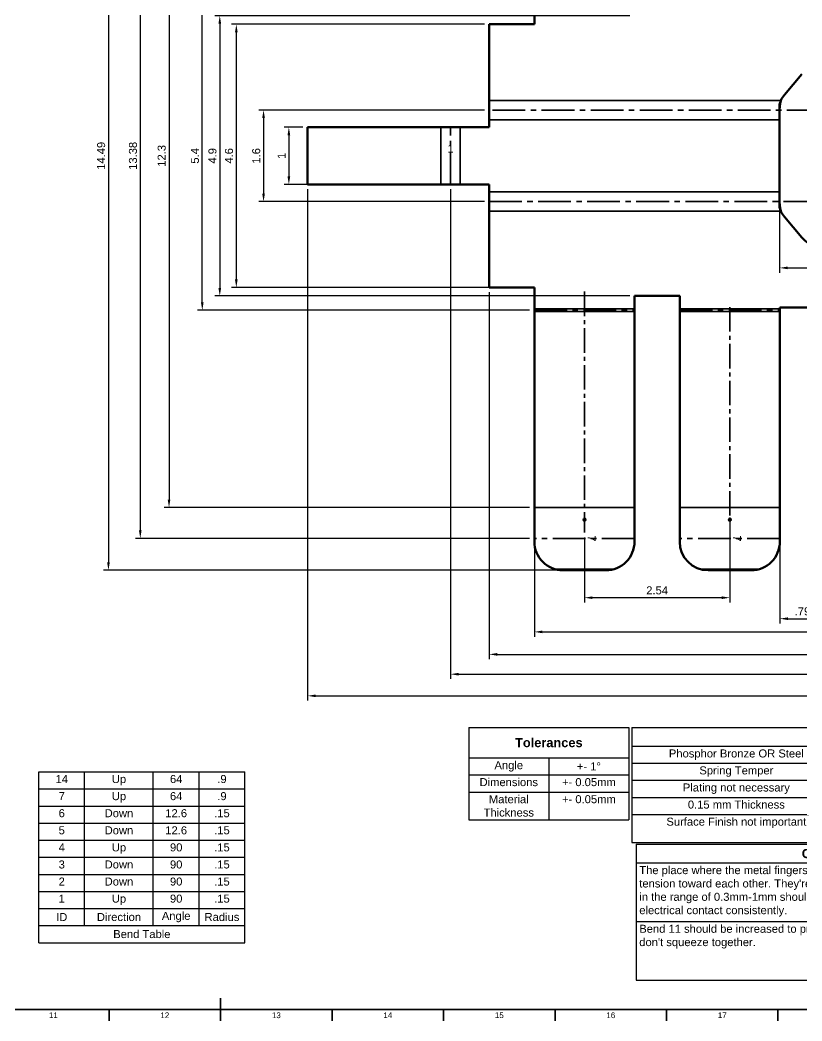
# Model space of a CAD drawing. Header units: millimetres. Extents: x 0 to 1189, y 0 to 841.
# Drawn here: x 511.9 to 853.5, y 5 to 442.5 of the extents above; entities that cross this region are included whole.
import ezdxf
from ezdxf import colors
from ezdxf.entities.mleader import LeaderData, LeaderLine
from ezdxf.enums import TextEntityAlignment as Align
from ezdxf.math import Vec2, Vec3

# ---------------------------------------------------------------- set-up
doc = ezdxf.new("R2010")
doc.units = ezdxf.units.MM
doc.header["$LTSCALE"] = 0.75
doc.linetypes.add('CENTER2', pattern=[28.575, 19.05, -3.175, 3.175, -3.175])
for name, color, linetype, lineweight in [('Bend Center', 7, 'CENTER2', 35), ('Bend Tables', 7, 'Continuous', 35), ('BendIds', 7, 'Continuous', 35), ('BORDER', 7, 'Continuous', 35), ('Custom Tables', 7, 'Continuous', 35), ('FD_Dimensions', 7, 'Continuous', 35), ('Smart Centers', 7, 'CENTER2', 35), ('Visible', 7, 'Continuous', 70), ('Visible Narrow', 7, 'Continuous', 35)]:
    doc.layers.add(name, color=color, linetype=linetype, lineweight=lineweight)
doc.styles.add('FusionTitle', font='Arial.ttf')
doc.styles.get("Standard").update_dxf_attribs({"font": 'Arial.ttf'})
doc.dimstyles.new('Dim-ISO-25', dxfattribs={"dimtxt": 3.5, "dimasz": 3.5, "dimexe": 2.1, "dimexo": 2.1, "dimgap": 1.4, "dimtad": 1, "dimzin": 12, "dimdsep": 46, "dimtxsty": 'Standard', "dimcen": 0, "dimazin": 3, "dimtp": 0.1, "dimtm": 0.1, "dimtfac": 0.714286, "dimtmove": 0, "dimatfit": 3, "dimfxl": 1, "dimtzin": 12, "dimarcsym": 0})

# ---------------------------------------------------------------- blocks, each defined once
blk = doc.blocks.new('ISO_A0_SHEET')
at = {"layer": 'BORDER'}
for p, q in [((599.5, 15), (599.5, 5)), ((20, 10), (1179, 10)), ((550.791667, 10), (550.791667, 5)), ((648.208333, 10), (648.208333, 5)), ((696.916666, 10), (696.916666, 5)), ((745.624999, 10), (745.624999, 5)), ((794.333332, 10), (794.333332, 5)), ((843.041665, 10), (843.041665, 5))]:
    blk.add_line(p, q, dxfattribs=at)
at = {"layer": 'BORDER', "style": 'FusionTitle'}
for s, p in [('12', (575.145833, 7.5)), ('13', (623.854167, 7.5)), ('15', (721.270833, 7.5)), ('16', (769.979166, 7.5)), ('11', (526.4375, 7.5)), ('14', (672.5625, 7.5)), ('17', (818.687499, 7.5))]:
    blk.add_text(s, height=2.5, dxfattribs=at).set_placement(p, align=Align.MIDDLE)
blk = doc.blocks.new('*D103')
at = {"layer": 'Defpoints', "color": 0, "transparency": 16777216}
for p in [(716.849366, 440.632519), (606.360666, 325.632529), (736.599337, 325.632529)]:
    blk.add_point(p, dxfattribs=at)
at = {"layer": 'FD_Dimensions', "color": 0, "lineweight": -2, "transparency": 16777216}
for p, q in [((714.749366, 440.632519), (604.260666, 440.632519)), ((606.360666, 437.132519), (606.360666, 329.132529)), ((734.499337, 325.632529), (604.260666, 325.632529))]:
    blk.add_line(p, q, dxfattribs=at)
at = {"layer": 'FD_Dimensions', "color": 0, "transparency": 16777216}
for points in [[(605.777332, 437.132519), (606.943999, 437.132519), (606.360666, 440.632519)], [(605.777332, 329.132529), (606.943999, 329.132529), (606.360666, 325.632529)]]:
    blk.add_solid(points, dxfattribs=at)
at = {"layer": 'FD_Dimensions', "color": 0, "transparency": 16777216, "insert": (603.17366, 383.132524), "char_height": 3.5, "attachment_point": 5, "rotation": 90}
blk.add_mtext('4.6', dxfattribs=at)
blk = doc.blocks.new('*D104')
at = {"layer": 'Defpoints', "color": 0, "transparency": 16777216}
for p in [(637.474375, 395.632504), (629.321721, 370.632546), (695.73322, 370.632546)]:
    blk.add_point(p, dxfattribs=at)
at = {"layer": 'FD_Dimensions', "color": 0, "lineweight": -2, "transparency": 16777216}
for p, q in [((635.374375, 395.632504), (627.221721, 395.632504)), ((629.321721, 392.132504), (629.321721, 374.132546)), ((693.63322, 370.632546), (627.221721, 370.632546))]:
    blk.add_line(p, q, dxfattribs=at)
at = {"layer": 'FD_Dimensions', "color": 0, "transparency": 16777216}
for points in [[(628.738388, 392.132504), (629.905055, 392.132504), (629.321721, 395.632504)], [(628.738388, 374.132546), (629.905055, 374.132546), (629.321721, 370.632546)]]:
    blk.add_solid(points, dxfattribs=at)
at = {"layer": 'FD_Dimensions', "color": 0, "transparency": 16777216, "insert": (626.164559, 383.132525), "char_height": 3.5, "attachment_point": 5, "rotation": 90}
blk.add_mtext('1', dxfattribs=at)
blk = doc.blocks.new('*D105')
at = {"layer": 'Defpoints', "color": 0, "transparency": 16777216}
for p in [(716.84937, 403.132514), (618.266398, 363.13254), (716.849366, 363.13254)]:
    blk.add_point(p, dxfattribs=at)
at = {"layer": 'FD_Dimensions', "color": 0, "lineweight": -2, "transparency": 16777216}
for p, q in [((714.74937, 403.132514), (616.166398, 403.132514)), ((618.266398, 399.632514), (618.266398, 366.63254)), ((714.749366, 363.13254), (616.166398, 363.13254))]:
    blk.add_line(p, q, dxfattribs=at)
at = {"layer": 'FD_Dimensions', "color": 0, "transparency": 16777216}
for points in [[(617.683064, 399.632514), (618.849731, 399.632514), (618.266398, 403.132514)], [(617.683064, 366.63254), (618.849731, 366.63254), (618.266398, 363.13254)]]:
    blk.add_solid(points, dxfattribs=at)
at = {"layer": 'FD_Dimensions', "color": 0, "transparency": 16777216, "insert": (615.079392, 383.132527), "char_height": 3.5, "attachment_point": 5, "rotation": 90}
blk.add_mtext('1.6', dxfattribs=at)
blk = doc.blocks.new('*D106')
at = {"layer": 'Defpoints', "color": 0, "transparency": 16777216}
for p in [(591.478504, 450.632471), (736.599348, 450.632471), (736.599335, 315.632579)]:
    blk.add_point(p, dxfattribs=at)
at = {"layer": 'FD_Dimensions', "color": 0, "lineweight": -2, "transparency": 16777216}
for p, q in [((734.499348, 450.632471), (589.378504, 450.632471)), ((591.478504, 319.132579), (591.478504, 447.132471)), ((734.499335, 315.632579), (589.378504, 315.632579))]:
    blk.add_line(p, q, dxfattribs=at)
at = {"layer": 'FD_Dimensions', "color": 0, "transparency": 16777216}
for points in [[(590.895171, 447.132471), (592.061838, 447.132471), (591.478504, 450.632471)], [(590.895171, 319.132579), (592.061838, 319.132579), (591.478504, 315.632579)]]:
    blk.add_solid(points, dxfattribs=at)
at = {"layer": 'FD_Dimensions', "color": 0, "transparency": 16777216, "insert": (588.298661, 383.132525), "char_height": 3.5, "attachment_point": 5, "rotation": 90}
blk.add_mtext('5.4', dxfattribs=at)
blk = doc.blocks.new('*D107')
at = {"layer": 'Defpoints', "color": 0, "transparency": 16777216}
for p in [(736.599348, 550.325601), (564.40285, 215.939449), (736.599316, 215.939449)]:
    blk.add_point(p, dxfattribs=at)
at = {"layer": 'FD_Dimensions', "color": 0, "lineweight": -2, "transparency": 16777216}
for p, q in [((734.499348, 550.325601), (562.30285, 550.325601)), ((564.40285, 546.825601), (564.40285, 219.439449)), ((734.499316, 215.939449), (562.30285, 215.939449))]:
    blk.add_line(p, q, dxfattribs=at)
at = {"layer": 'FD_Dimensions', "color": 0, "transparency": 16777216}
for points in [[(563.819517, 546.825601), (564.986183, 546.825601), (564.40285, 550.325601)], [(563.819517, 219.439449), (564.986183, 219.439449), (564.40285, 215.939449)]]:
    blk.add_solid(points, dxfattribs=at)
at = {"layer": 'FD_Dimensions', "color": 0, "transparency": 16777216, "insert": (561.214651, 383.132525), "char_height": 3.5, "attachment_point": 5, "rotation": 90}
blk.add_mtext('13.38', dxfattribs=at)
blk = doc.blocks.new('*D108')
at = {"layer": 'Defpoints', "color": 0, "transparency": 16777216}
for p in [(736.599348, 536.837696), (576.958719, 229.427353), (736.599318, 229.427353)]:
    blk.add_point(p, dxfattribs=at)
at = {"layer": 'FD_Dimensions', "color": 0, "lineweight": -2, "transparency": 16777216}
for p, q in [((734.499348, 536.837696), (574.858719, 536.837696)), ((576.958719, 533.337696), (576.958719, 232.927353)), ((734.499318, 229.427353), (574.858719, 229.427353))]:
    blk.add_line(p, q, dxfattribs=at)
at = {"layer": 'FD_Dimensions', "color": 0, "transparency": 16777216}
for points in [[(576.375385, 533.337696), (577.542052, 533.337696), (576.958719, 536.837696)], [(576.375385, 232.927353), (577.542052, 232.927353), (576.958719, 229.427353)]]:
    blk.add_solid(points, dxfattribs=at)
at = {"layer": 'FD_Dimensions', "color": 0, "transparency": 16777216, "insert": (573.770519, 383.132525), "char_height": 3.5, "attachment_point": 5, "rotation": 90}
blk.add_mtext('12.3', dxfattribs=at)
blk = doc.blocks.new('*D109')
at = {"layer": 'Defpoints', "color": 0, "transparency": 16777216}
for p in [(749.099326, 564.282515), (550.487057, 201.982533), (749.099291, 201.982533)]:
    blk.add_point(p, dxfattribs=at)
at = {"layer": 'FD_Dimensions', "color": 0, "lineweight": -2, "transparency": 16777216}
for p, q in [((746.999326, 564.282515), (548.387057, 564.282515)), ((550.487057, 560.782515), (550.487057, 205.482533)), ((746.999291, 201.982533), (548.387057, 201.982533))]:
    blk.add_line(p, q, dxfattribs=at)
at = {"layer": 'FD_Dimensions', "color": 0, "transparency": 16777216}
for points in [[(549.903724, 560.782515), (551.070391, 560.782515), (550.487057, 564.282515)], [(549.903724, 205.482533), (551.070391, 205.482533), (550.487057, 201.982533)]]:
    blk.add_solid(points, dxfattribs=at)
at = {"layer": 'FD_Dimensions', "color": 0, "transparency": 16777216, "insert": (547.300052, 383.132524), "char_height": 3.5, "attachment_point": 5, "rotation": 90}
blk.add_mtext('14.49', dxfattribs=at)
blk = doc.blocks.new('*U56')
at = {"layer": 'Smart Centers', "color": 0, "ltscale": 0.75, "transparency": 16777216}
blk.add_line((-0.000009, -46.305732), (0.000009, 46.305732), dxfattribs=at)
blk = doc.blocks.new('*U57')
at = {"layer": 'Smart Centers', "color": 0, "ltscale": 0.75, "transparency": 16777216}
blk.add_line((0.00001, 52.690361), (-0.00001, -52.690361), dxfattribs=at)
blk = doc.blocks.new('*D111')
at = {"layer": 'Defpoints', "color": 0, "transparency": 16777216}
for p in [(821.974316, 225.927337), (758.474315, 218.454947), (758.474309, 190.006765)]:
    blk.add_point(p, dxfattribs=at)
at = {"layer": 'FD_Dimensions', "color": 0, "lineweight": -2, "transparency": 16777216}
for p, q in [((821.974316, 223.827337), (821.974309, 187.906753)), ((758.474315, 216.354947), (758.474309, 187.906765)), ((818.474309, 190.006753), (761.974309, 190.006764))]:
    blk.add_line(p, q, dxfattribs=at)
at = {"layer": 'FD_Dimensions', "color": 0, "transparency": 16777216}
for points in [[(761.974309, 190.590098), (761.974309, 189.423431), (758.474309, 190.006765)], [(818.474309, 190.590087), (818.474309, 189.42342), (821.974309, 190.006753)]]:
    blk.add_solid(points, dxfattribs=at)
at = {"layer": 'FD_Dimensions', "color": 0, "transparency": 16777216, "insert": (790.22431, 193.193764), "char_height": 3.5, "attachment_point": 5}
blk.add_mtext('2.54', dxfattribs=at)
blk = doc.blocks.new('*D112')
at = {"layer": 'Defpoints', "color": 0, "transparency": 16777216}
for p in [(1034.349334, 325.632489), (736.599316, 214.482548), (1034.349305, 175.060696)]:
    blk.add_point(p, dxfattribs=at)
at = {"layer": 'FD_Dimensions', "color": 0, "lineweight": -2, "transparency": 16777216}
for p, q in [((1034.349334, 323.532489), (1034.349305, 172.960696)), ((736.599315, 212.382548), (736.599308, 172.960754)), ((740.099308, 175.060753), (1030.849305, 175.060697))]:
    blk.add_line(p, q, dxfattribs=at)
at = {"layer": 'FD_Dimensions', "color": 0, "transparency": 16777216}
for points in [[(740.099308, 175.644086), (740.099308, 174.47742), (736.599308, 175.060754)], [(1030.849306, 175.64403), (1030.849305, 174.477364), (1034.349305, 175.060696)]]:
    blk.add_solid(points, dxfattribs=at)
at = {"layer": 'FD_Dimensions', "color": 0, "transparency": 16777216, "insert": (885.474307, 178.24773), "char_height": 3.5, "attachment_point": 5}
blk.add_mtext('11.91', dxfattribs=at)
blk = doc.blocks.new('*D113')
at = {"layer": 'Defpoints', "color": 0, "transparency": 16777216}
for p in [(716.849354, 325.632535), (1054.099362, 325.632487), (1054.099312, 165.245936)]:
    blk.add_point(p, dxfattribs=at)
at = {"layer": 'FD_Dimensions', "color": 0, "lineweight": -2, "transparency": 16777216}
for p, q in [((716.849354, 323.532535), (716.849304, 163.146041)), ((1054.099361, 323.532487), (1054.099311, 163.145936)), ((720.349305, 165.24604), (1050.599312, 165.245937))]:
    blk.add_line(p, q, dxfattribs=at)
at = {"layer": 'FD_Dimensions', "color": 0, "transparency": 16777216}
for points in [[(720.349305, 165.829373), (720.349305, 164.662706), (716.849305, 165.246041)], [(1050.599312, 165.829271), (1050.599312, 164.662604), (1054.099312, 165.245936)]]:
    blk.add_solid(points, dxfattribs=at)
at = {"layer": 'FD_Dimensions', "color": 0, "transparency": 16777216, "insert": (885.474309, 168.434188), "char_height": 3.5, "attachment_point": 5}
blk.add_mtext('13.49', dxfattribs=at)
blk = doc.blocks.new('*D114')
at = {"layer": 'Defpoints', "color": 0, "transparency": 16777216}
for p in [(699.97437, 370.632545), (1070.974372, 370.632379), (1070.97429, 156.578318)]:
    blk.add_point(p, dxfattribs=at)
at = {"layer": 'FD_Dimensions', "color": 0, "lineweight": -2, "transparency": 16777216}
for p, q in [((699.974369, 368.532545), (699.974288, 154.478459)), ((1070.974371, 368.532379), (1070.974289, 154.478318)), ((703.474289, 156.578458), (1067.47429, 156.578319))]:
    blk.add_line(p, q, dxfattribs=at)
at = {"layer": 'FD_Dimensions', "color": 0, "transparency": 16777216}
for points in [[(703.474289, 157.161791), (703.474288, 155.995124), (699.974289, 156.578459)], [(1067.47429, 157.161653), (1067.47429, 155.994986), (1070.97429, 156.578318)]]:
    blk.add_solid(points, dxfattribs=at)
at = {"layer": 'FD_Dimensions', "color": 0, "transparency": 16777216, "insert": (885.474291, 159.765394), "char_height": 3.5, "attachment_point": 5}
blk.add_mtext('14.84', dxfattribs=at)
blk = doc.blocks.new('*D115')
at = {"layer": 'Defpoints', "color": 0, "transparency": 16777216}
for p in [(637.474372, 370.632565), (1133.474375, 370.632373), (1133.474375, 147.119502)]:
    blk.add_point(p, dxfattribs=at)
at = {"layer": 'FD_Dimensions', "color": 0, "lineweight": -2, "transparency": 16777216}
for p, q in [((637.474372, 368.532565), (637.474372, 145.019502)), ((1133.474375, 368.532373), (1133.474375, 145.019502)), ((640.974372, 147.119502), (1129.974375, 147.119502))]:
    blk.add_line(p, q, dxfattribs=at)
at = {"layer": 'FD_Dimensions', "color": 0, "transparency": 16777216}
for points in [[(640.974372, 147.702835), (640.974372, 146.536169), (637.474372, 147.119502)], [(1129.974375, 147.702835), (1129.974375, 146.536169), (1133.474375, 147.119502)]]:
    blk.add_solid(points, dxfattribs=at)
at = {"layer": 'FD_Dimensions', "color": 0, "transparency": 16777216, "insert": (885.474373, 150.306507), "char_height": 3.5, "attachment_point": 5}
blk.add_mtext('19.84', dxfattribs=at)
blk = doc.blocks.new('*T66')
at = {"layer": 'Bend Tables', "color": 0, "linetype": 'ByBlock', "lineweight": -2, "transparency": 16777216}
for p, q in [((0, 74.666667), (90, 74.666667)), ((0, 0), (0, 74.666667)), ((20, 7.466667), (20, 74.666667)), ((50, 7.466667), (50, 74.666667)), ((70, 7.466667), (70, 74.666667)), ((90, 0), (90, 74.666667)), ((0, 67.2), (90, 67.2)), ((0, 59.733333), (90, 59.733333)), ((0, 52.266667), (90, 52.266667)), ((0, 44.8), (90, 44.8)), ((0, 37.333333), (90, 37.333333)), ((0, 29.866667), (90, 29.866667)), ((0, 22.4), (90, 22.4)), ((0, 14.933333), (90, 14.933333)), ((0, 7.466667), (90, 7.466667)), ((0, 0), (90, 0))]:
    blk.add_line(p, q, dxfattribs=at)
at = {"layer": 'Bend Tables', "color": 0, "transparency": 16777216, "char_height": 3.5}
for s, insert, width, attachment_point in [('14', (10, 73.266667), 17.2, 2), ('Up', (35, 73.266667), 27.2, 2), ('64', (60, 73.266667), 17.2, 2), ('.9', (80, 73.266667), 17.2, 2), ('7', (10, 65.8), 17.2, 2), ('Up', (35, 65.8), 27.2, 2), ('64', (60, 65.8), 17.2, 2), ('.9', (80, 65.8), 17.2, 2), ('6', (10, 58.333333), 17.2, 2), ('Down', (35, 58.333333), 27.2, 2), ('12.6', (60, 58.333333), 17.2, 2), ('.15', (80, 58.333333), 17.2, 2), ('5', (10, 50.866667), 17.2, 2), ('Down', (35, 50.866667), 27.2, 2), ('12.6', (60, 50.866667), 17.2, 2), ('.15', (80, 50.866667), 17.2, 2), ('4', (10, 43.4), 17.2, 2), ('Up', (35, 43.4), 27.2, 2), ('90', (60, 43.4), 17.2, 2), ('.15', (80, 43.4), 17.2, 2), ('3', (10, 35.933333), 17.2, 2), ('Down', (35, 35.933333), 27.2, 2), ('90', (60, 35.933333), 17.2, 2), ('.15', (80, 35.933333), 17.2, 2), ('2', (10, 28.466667), 17.2, 2), ('Down', (35, 28.466667), 27.2, 2), ('90', (60, 28.466667), 17.2, 2), ('.15', (80, 28.466667), 17.2, 2), ('1', (10, 21), 17.2, 2), ('Up', (35, 21), 27.2, 2), ('90', (60, 21), 17.2, 2), ('.15', (80, 21), 17.2, 2), ('Direction', (35, 11.2), 27.2, 5), ('Angle', (60, 11.2), 17.2, 5), ('Radius', (80, 11.2), 17.2, 5), ('ID', (10, 11.2), 17.2, 5), ('Bend Table', (45, 3.733333), 87.2, 5)]:
    blk.add_mtext(s, dxfattribs=dict(at, insert=insert, width=width, attachment_point=attachment_point))
blk = doc.blocks.new('*T67')
at = {"layer": 'Custom Tables', "color": 0, "linetype": 'ByBlock', "lineweight": -2, "transparency": 16777216}
for p, q in [((0, 0), (70, 0)), ((0, 0), (0, -40.379193)), ((70, 0), (70, -40.379193)), ((0, -13.255228), (70, -13.255228)), ((35, -13.255228), (35, -40.379193)), ((0, -20.721895), (70, -20.721895)), ((0, -28.188561), (70, -28.188561)), ((0, -40.379193), (70, -40.379193))]:
    blk.add_line(p, q, dxfattribs=at)
at = {"layer": 'Custom Tables', "color": 0, "transparency": 16777216}
for s, insert, char_height, width, attachment_point in [('{\\fArial|b1|i0|c0|p34;Tolerances}', (35, -6.627614), 4, 67.2, 5), ('Angle', (17.5, -16.988561), 3.5, 32.2, 5), ('+- 1%%D', (52.5, -16.988561), 3.5, 32.2, 5), ('Dimensions', (17.5, -22.121895), 3.5, 32.2, 2), ('+- 0.05mm', (52.5, -22.121895), 3.5, 32.2, 2), ('Material Thickness', (17.5, -29.588561), 3.5, 32.2, 2), ('+- 0.05mm', (52.5, -29.588561), 3.5, 32.2, 2)]:
    blk.add_mtext(s, dxfattribs=dict(at, insert=insert, char_height=char_height, width=width, attachment_point=attachment_point))
blk = doc.blocks.new('*T68')
at = {"layer": 'Custom Tables', "color": 0, "linetype": 'ByBlock', "lineweight": -2, "transparency": 16777216}
for p, q in [((0, 0), (182.400942, 0)), ((0, 0), (0, -50.190632)), ((182.400942, 0), (182.400942, -50.190632)), ((0, -8.133333), (182.400942, -8.133333)), ((91.200471, -8.133333), (91.200471, -50.190632)), ((0, -15.6), (182.400942, -15.6)), ((0, -23.066667), (182.400942, -23.066667)), ((0, -30.533333), (182.400942, -30.533333)), ((0, -38), (182.400942, -38)), ((0, -50.190632), (182.400942, -50.190632))]:
    blk.add_line(p, q, dxfattribs=at)
at = {"layer": 'Custom Tables', "color": 0, "transparency": 16777216}
for s, insert, char_height, width, attachment_point in [('{\\fArial|b1|i0|c0|p34;Material}', (91.200471, -4.066667), 4, 179.600942, 5), ('Phosphor Bronze OR Steel', (45.600235, -11.866667), 3.5, 88.400471, 5), ('Please quote both', (136.800706, -11.866667), 3.5, 88.400471, 5), ('Spring Temper', (45.600235, -17), 3.5, 88.400471, 2), ('Plating not necessary', (45.600235, -24.466667), 3.5, 88.400471, 2), ("Let me know if it's suggested", (136.800706, -24.466667), 3.5, 88.400471, 2), ('0.15 mm Thickness', (45.600235, -31.933333), 3.5, 88.400471, 2), ('Surface Finish not important', (45.600235, -39.4), 3.5, 88.400471, 2), ("As long as it's electrically conductive and solderable", (136.800706, -39.4), 3.5, 88.400471, 2)]:
    blk.add_mtext(s, dxfattribs=dict(at, insert=insert, char_height=char_height, width=width, attachment_point=attachment_point))
blk = doc.blocks.new('*T69')
at = {"layer": 'Custom Tables', "color": 0, "linetype": 'ByBlock', "lineweight": -2, "transparency": 16777216}
for p, q in [((0, 0), (176.765569, 0)), ((0, 0), (0, -59.391878)), ((176.765569, 0), (176.765569, -59.391878)), ((0, -8.133333), (176.765569, -8.133333)), ((0, -33.762606), (176.765569, -33.762606)), ((0, -59.391878), (176.765569, -59.391878))]:
    blk.add_line(p, q, dxfattribs=at)
at = {"layer": 'Custom Tables', "color": 0, "transparency": 16777216, "width": 173.965569}
for s, insert, char_height, attachment_point in [('{\\fArial|b1|i0|c0|p34;Other Notes}', (88.382784, -4.066667), 4, 5), ("The place where the metal fingers meet at the to should have a little bit of tension toward each other. They're electrical contacts for a breadboard, so wire in the range of 0.3mm-1mm should be able to slide in smoothly and make good electrical contact consistently. ", (1.4, -9.533333), 3.5, 1), ("Bend 11 should be increased to provide more tension if the contacts at the top don't squeeze together.", (1.4, -35.162606), 3.5, 1)]:
    blk.add_mtext(s, dxfattribs=dict(at, insert=insert, char_height=char_height, attachment_point=attachment_point))
blk = doc.blocks.new('*D122')
at = {"layer": 'Defpoints', "color": 0, "transparency": 16777216}
for p in [(843.724319, 367.373634), (927.224342, 367.373604), (927.224336, 334.167624)]:
    blk.add_point(p, dxfattribs=at)
at = {"layer": 'FD_Dimensions', "color": 0, "lineweight": -2, "transparency": 16777216}
for p, q in [((843.724319, 365.273634), (843.724312, 332.067641)), ((927.224342, 365.273604), (927.224336, 332.067624)), ((847.224313, 334.16764), (923.724336, 334.167625))]:
    blk.add_line(p, q, dxfattribs=at)
at = {"layer": 'FD_Dimensions', "color": 0, "transparency": 16777216}
for points in [[(847.224313, 334.750973), (847.224312, 333.584307), (843.724313, 334.167641)], [(923.724336, 334.750958), (923.724336, 333.584292), (927.224336, 334.167624)]]:
    blk.add_solid(points, dxfattribs=at)
at = {"layer": 'FD_Dimensions', "color": 0, "transparency": 16777216, "insert": (885.474325, 337.355832), "char_height": 3.5, "attachment_point": 5}
blk.add_mtext('3.34', dxfattribs=at)
blk = doc.blocks.new('*D123')
at = {"layer": 'Defpoints', "color": 0, "transparency": 16777216}
for p in [(780.349331, 444.382459), (599.134646, 321.882564), (780.349307, 321.882564)]:
    blk.add_point(p, dxfattribs=at)
at = {"layer": 'FD_Dimensions', "color": 0, "lineweight": -2, "transparency": 16777216}
for p, q in [((778.249331, 444.382459), (597.034646, 444.382459)), ((599.134646, 440.882459), (599.134646, 325.382564)), ((778.249307, 321.882564), (597.034646, 321.882564))]:
    blk.add_line(p, q, dxfattribs=at)
at = {"layer": 'FD_Dimensions', "color": 0, "transparency": 16777216}
for points in [[(598.551312, 440.882459), (599.717979, 440.882459), (599.134646, 444.382459)], [(598.551312, 325.382564), (599.717979, 325.382564), (599.134646, 321.882564)]]:
    blk.add_solid(points, dxfattribs=at)
at = {"layer": 'FD_Dimensions', "color": 0, "transparency": 16777216, "insert": (595.94764, 383.132512), "char_height": 3.5, "attachment_point": 5, "rotation": 90}
blk.add_mtext('4.9', dxfattribs=at)
blk = doc.blocks.new('*D124')
at = {"layer": 'Defpoints', "color": 0, "transparency": 16777216}
for p in [(863.599308, 315.038777), (843.849276, 214.482507), (863.599308, 180.840906)]:
    blk.add_point(p, dxfattribs=at)
at = {"layer": 'FD_Dimensions', "color": 0, "lineweight": -2, "transparency": 16777216}
for p, q in [((863.599308, 312.938777), (863.599308, 178.740906)), ((843.849276, 212.382507), (843.849276, 178.740906)), ((847.349276, 180.840906), (860.099308, 180.840906))]:
    blk.add_line(p, q, dxfattribs=at)
at = {"layer": 'FD_Dimensions', "color": 0, "transparency": 16777216}
for points in [[(847.349276, 181.42424), (847.349276, 180.257573), (843.849276, 180.840906)], [(860.099308, 181.42424), (860.099308, 180.257573), (863.599308, 180.840906)]]:
    blk.add_solid(points, dxfattribs=at)
at = {"layer": 'FD_Dimensions', "color": 0, "transparency": 16777216, "insert": (853.724292, 184.027912), "char_height": 3.5, "attachment_point": 5}
blk.add_mtext('.79', dxfattribs=at)

msp = doc.modelspace()

# ---------------------------------------------------------------- linework, layer by layer
at = {"layer": 'Bend Center', "extrusion": (0, 0, -1)}
for p, q in [((1054.099, 403.133), (716.849, 403.133)), ((699.974, 370.633), (699.974, 395.633)), ((716.849, 363.133), (1054.099, 363.132)), ((736.599, 315.633), (780.349, 315.633)), ((800.099, 315.633), (843.849, 315.633)), ((780.349, 215.939), (736.599, 215.939)), ((843.849, 215.939), (800.099, 215.939))]:
    msp.add_line(p, q, dxfattribs=at)
at = {"layer": 'Visible', "extrusion": (0, 0, -1)}
for p, q in [((736.599, 551.782), (736.599, 440.633)), ((736.599, 440.633), (716.849, 440.633)), ((716.849, 440.633), (716.849, 395.633)), ((853.523, 418.777), (845.838, 409.833)), ((843.724, 398.891), (843.724, 404.959)), ((843.724, 367.374), (843.724, 398.891)), ((695.733, 395.633), (637.474, 395.633)), ((637.474, 395.633), (637.474, 383.133)), ((704.216, 395.633), (695.733, 395.633)), ((716.849, 395.633), (704.216, 395.633)), ((637.474, 370.633), (637.474, 383.133)), ((695.733, 370.633), (637.474, 370.633)), ((704.215, 370.633), (695.733, 370.633)), ((716.849, 370.633), (704.215, 370.633)), ((716.849, 325.633), (716.849, 370.633)), ((843.724, 367.374), (843.724, 361.306)), ((853.523, 347.488), (845.838, 356.432)), ((736.599, 325.633), (716.849, 325.633)), ((736.599, 214.483), (736.599, 325.633)), ((780.349, 321.883), (780.349, 316.226)), ((800.099, 321.883), (780.349, 321.883)), ((800.099, 316.226), (800.099, 321.883)), ((780.349, 316.226), (780.349, 315.039)), ((780.349, 315.039), (780.349, 214.483)), ((800.099, 315.039), (800.099, 316.226)), ((800.099, 229.427), (800.099, 315.039)), ((843.849, 316.883), (843.849, 316.226)), ((863.599, 316.883), (843.849, 316.883)), ((843.849, 316.226), (843.849, 315.039)), ((843.849, 315.039), (843.849, 214.483)), ((767.849, 201.983), (749.099, 201.983)), ((831.349, 201.983), (812.599, 201.983))]:
    msp.add_line(p, q, dxfattribs=at)
at = {"layer": 'Visible'}
for centre, start, end in [((852.474, 404.131), 139.32793, 158.24583), ((852.474, 362.134), 201.75423, 220.67205)]:
    msp.add_arc(centre, 8.75, start, end, dxfattribs=at)
at = {"layer": 'Visible', "extrusion": (0, 0, -1)}
for centre, radius, start, end in [((-866.796, 358.894), 17.5, 270.00001, 319.32795), ((-749.099, 214.483), 12.5, 270.00009, 0.0001), ((-767.849, 214.483), 12.5, 180.00004, 270.00006), ((-812.599, 214.483), 12.5, 270.0001, 0.0001), ((-831.349, 214.483), 12.5, 180.00004, 270.00006)]:
    msp.add_arc(centre, radius, start, end, dxfattribs=at)
at = {"layer": 'Visible'}
for points in [[(844.347, 407.374), (843.919, 406.601), (843.724, 405.767), (843.724, 404.959)], [(843.724, 401.732), (843.724, 403.681), (843.872, 405.658), (844.347, 407.374)], [(844.347, 358.891), (843.872, 360.607), (843.724, 362.584), (843.724, 364.533)], [(843.724, 361.306), (843.724, 360.498), (843.919, 359.664), (844.347, 358.891)], [(800.099, 214.483), (800.099, 219.464), (800.099, 224.446), (800.099, 229.427)]]:
    msp.add_open_spline(points, degree=3, dxfattribs=at)
for points, knots in [([(758.498, 223.589), (757.952, 223.582), (757.939, 224.638), (758.486, 224.644), (759.032, 224.651), (759.045, 223.595), (758.498, 223.589)], [0, 0, 0, 0, 0.006558112, 0.006558112, 0.006558112, 0.013116224, 0.013116224, 0.013116224, 0.013116224]), ([(821.998, 223.589), (821.452, 223.583), (821.44, 224.637), (821.986, 224.644), (822.531, 224.65), (822.545, 223.595), (821.998, 223.589)], [0, 0, 0, 0, 0.006553425, 0.006553425, 0.006553425, 0.013106849, 0.013106849, 0.013106849, 0.013106849])]:
    msp.add_open_spline(points, degree=3, knots=knots, dxfattribs=at)
at = {"layer": 'Visible Narrow', "extrusion": (0, 0, -1)}
for p, q in [((844.347, 407.374), (716.849, 407.374)), ((843.724, 398.891), (716.849, 398.891)), ((695.733, 370.633), (695.733, 395.633)), ((704.215, 370.633), (704.216, 395.633)), ((843.724, 367.374), (716.849, 367.374)), ((844.347, 358.891), (716.849, 358.891)), ((780.349, 316.226), (736.599, 316.226)), ((780.349, 315.039), (736.599, 315.039)), ((843.849, 316.226), (800.099, 316.226)), ((843.849, 315.039), (800.099, 315.039)), ((780.349, 229.427), (736.599, 229.427)), ((843.849, 229.427), (800.099, 229.427)), ((771.241, 202.452), (745.707, 202.452)), ((834.741, 202.452), (809.207, 202.452))]:
    msp.add_line(p, q, dxfattribs=at)

# ---------------------------------------------------------------- block references
for name, p in [('*T67', (707.909, 133.272)), ('*T68', (779.251, 133.272)), ('*T66', (520.082, 39.229)), ('*T69', (781.029, 82.221))]:
    msp.add_blockref(name, p)
at = {"layer": 'BORDER'}
msp.add_blockref('ISO_A0_SHEET', (0, 0), dxfattribs=at)
at = {"layer": 'Smart Centers', "ltscale": 0.75}
for name, p in [('*U57', (758.474, 271.145)), ('*U56', (821.974, 272.233))]:
    msp.add_blockref(name, p, dxfattribs=at)

# ---------------------------------------------------------------- dimensions: what is measured, and where the dimension line sits
at = {"layer": 'FD_Dimensions'}
for base, p1, p2, angle, picture, middle in [((550.487, 201.983), (749.099, 564.283), (749.099, 201.983), 270.00001, '*D109', (547.3, 383.133)), ((599.135, 321.883), (780.349, 444.382), (780.349, 321.883), 269.99996, '*D123', (595.948, 383.133)), ((1070.974, 156.578), (699.974, 370.633), (1070.974, 370.632), 179.99998, '*D114', (885.474, 159.765)), ((927.224, 334.168), (843.724, 367.374), (927.224, 367.374), 179.99999, '*D122', (885.474, 337.356)), ((1054.099, 165.246), (716.849, 325.633), (1054.099, 325.632), 179.99998, '*D113', (885.474, 168.434)), ((1034.349, 175.061), (736.599, 214.483), (1034.349, 325.632), 179.99999, '*D112', (885.474, 178.248)), ((863.599, 180.841), (843.849, 214.483), (863.599, 315.039), 359.99998, '*D124', (853.724, 184.028)), ((758.474, 190.007), (821.974, 225.927), (758.474, 218.455), 179.99999, '*D111', (790.224, 193.194))]:
    dim = msp.add_linear_dim(base=base, p1=p1, p2=p2, angle=angle, dimstyle='Dim-ISO-25', override={"dimlfac": 0.04, "dimclrd": 0, "dimclre": 0}, dxfattribs=at)
    dim.commit()
    dim.dimension.update_dxf_attribs({"geometry": picture, "text_midpoint": middle})
for base, p1, p2, angle, picture, middle, dimtype in [((564.403, 215.939), (736.599, 550.326), (736.599, 215.939), 90, '*D107', (564.403, 383.133), 160), ((576.959, 229.427), (736.599, 536.838), (736.599, 229.427), 270, '*D108', (576.959, 383.133), 160), ((591.479, 450.632), (736.599, 315.633), (736.599, 450.632), 89.99999, '*D106', (591.479, 383.133), 160), ((606.361, 325.633), (716.849, 440.633), (736.599, 325.633), 270.00001, '*D103', (606.361, 383.133), 160), ((618.266, 363.133), (716.849, 403.133), (716.849, 363.133), 269.99999, '*D105', (618.266, 383.133), 161), ((629.322, 370.633), (637.474, 395.633), (695.733, 370.633), 270.00001, '*D104', (629.322, 383.133), 160)]:
    dim = msp.add_linear_dim(base=base, p1=p1, p2=p2, angle=angle, dimstyle='Dim-ISO-25', override={"dimlfac": 0.04}, dxfattribs=at)
    dim.commit()
    dim.dimension.update_dxf_attribs({"geometry": picture, "text_midpoint": middle, "dimtype": dimtype})
dim = msp.add_linear_dim(base=(1133.474, 147.12), p1=(637.474, 370.633), p2=(1133.474, 370.632), dimstyle='Dim-ISO-25', override={"dimlfac": 0.04, "dimclrd": 0, "dimclre": 0}, dxfattribs=at)
dim.commit()
dim.dimension.update_dxf_attribs({"geometry": '*D115', "text_midpoint": (885.474, 150.307)})

# ---------------------------------------------------------------- leaders
at = {"layer": 'BendIds'}
ml = msp.add_multileader_mtext('Standard', dxfattribs=at)
ml.set_content('1', color=256)
ml.set_leader_properties()
ml.build(insert=Vec2(0, 0))
ml.multileader.update_dxf_attribs({"leader_type": 0, "text_attachment_direction": 1, "text_left_attachment_type": 5, "text_right_attachment_type": 5, "dogleg_length": 0, "arrow_head_size": 3.5})
ctx = ml.context
ctx.base_point, ctx.char_height, ctx.arrow_head_size, ctx.landing_gap_size, ctx.plane_origin = Vec3(699.974, 384.533), 3.5, 3.5, 0, Vec3(699.974, 383.132)
ctx.left_attachment, ctx.right_attachment, ctx.text_align_type = 5, 5, 1
notes = []
notes.append((ctx, [(0, (1, 1, 1), (699.974, 384.533), (1, 0), 0, [(0, [(699.974, 383.133)], 0, [])])]))
ctx.mtext.insert, ctx.mtext.alignment, ctx.mtext.flow_direction = Vec3(699.974, 388.047), 2, 5
ml = msp.add_multileader_mtext('Standard', dxfattribs=at)
ml.set_content('7', color=256)
ml.set_leader_properties()
ml.build(insert=Vec2(0, 0))
ml.multileader.update_dxf_attribs({"leader_type": 0, "text_attachment_direction": 1, "text_left_attachment_type": 5, "text_right_attachment_type": 5, "dogleg_length": 0, "arrow_head_size": 3.5})
ctx = ml.context
ctx.base_point, ctx.char_height, ctx.arrow_head_size, ctx.landing_gap_size, ctx.plane_origin, ctx.plane_x_axis, ctx.plane_y_axis = Vec3(759.874, 215.939), 3.5, 3.5, 0, Vec3(758.474, 550.326), Vec3(0, -1), Vec3(1, 0)
ctx.left_attachment, ctx.right_attachment, ctx.text_align_type = 5, 5, 1
notes.append((ctx, [(0, (1, 1, 1), (759.874, 215.939), (1, 0), 0, [(0, [(758.474, 215.939)], 0, [])])]))
ctx.mtext.insert, ctx.mtext.text_direction, ctx.mtext.rotation, ctx.mtext.alignment, ctx.mtext.flow_direction = Vec3(763.374, 215.939), Vec3(0, -1), 4.712389, 2, 5
ml = msp.add_multileader_mtext('Standard', dxfattribs=at)
ml.set_content('7', color=256)
ml.set_leader_properties()
ml.build(insert=Vec2(0, 0))
ml.multileader.update_dxf_attribs({"leader_type": 0, "text_attachment_direction": 1, "text_left_attachment_type": 5, "text_right_attachment_type": 5, "dogleg_length": 0, "arrow_head_size": 3.5})
ctx = ml.context
ctx.base_point, ctx.char_height, ctx.arrow_head_size, ctx.landing_gap_size, ctx.plane_origin, ctx.plane_x_axis, ctx.plane_y_axis = Vec3(823.374, 215.939), 3.5, 3.5, 0, Vec3(821.974, 550.326), Vec3(0, -1), Vec3(1, 0)
ctx.left_attachment, ctx.right_attachment, ctx.text_align_type = 5, 5, 1
notes.append((ctx, [(0, (1, 1, 1), (823.374, 215.939), (1, 0), 0, [(0, [(821.974, 215.939)], 0, [])])]))
ctx.mtext.insert, ctx.mtext.text_direction, ctx.mtext.rotation, ctx.mtext.alignment, ctx.mtext.flow_direction = Vec3(826.874, 215.939), Vec3(0, -1), 4.712389, 2, 5
for ctx, leaders in notes:
    for number, flags, end, landing, length, lines in leaders:
        leader = LeaderData()
        leader.index, (leader.has_last_leader_line, leader.has_dogleg_vector, leader.attachment_direction) = number, flags
        leader.last_leader_point, leader.dogleg_vector, leader.dogleg_length = Vec3(end), Vec3(landing), length
        for number, points, colour, breaks in lines:
            line = LeaderLine()
            line.index, line.vertices, line.color, line.breaks = number, Vec3.list(points), colors.encode_raw_color(colour), breaks
            leader.lines.append(line)
        ctx.leaders.append(leader)

doc.saveas('drawing.dxf')
